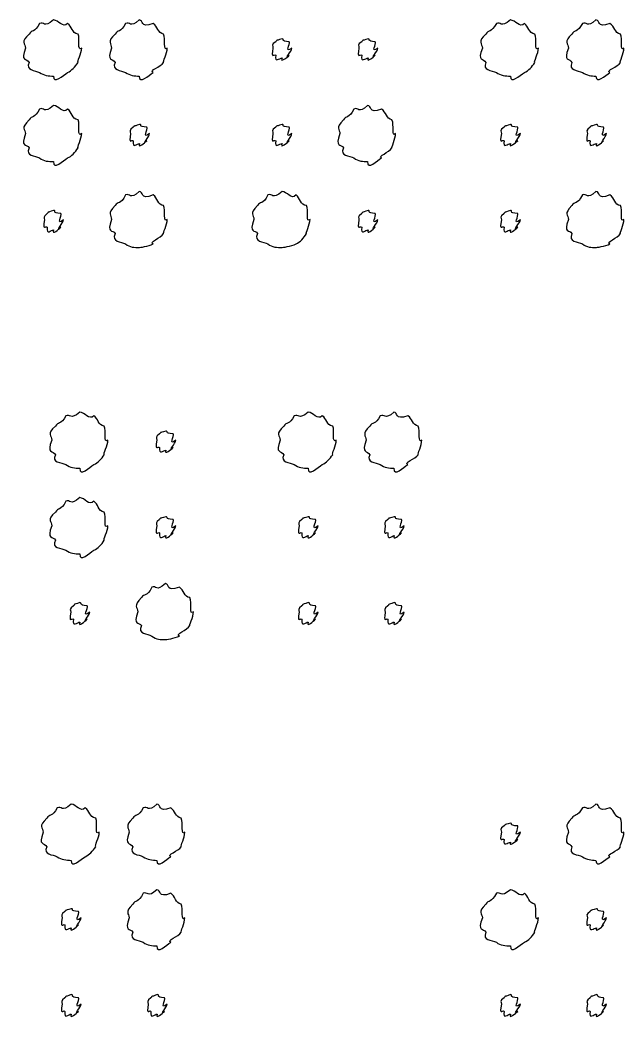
# Model space of a CAD drawing. Header units: millimetres. Extents: x -178 to -32, y 41 to 266.
# Drawn here: x -53.31 to -45.95, y 156.03 to 168.22 of the extents above; entities that cross this region are included whole.
import ezdxf

# ---------------------------------------------------------------- set-up
doc = ezdxf.new("R2010")
doc.units = ezdxf.units.MM
doc.layers.get('0').update_dxf_attribs({"linetype": 'CONTINUOUS'})

msp = doc.modelspace()

# ---------------------------------------------------------------- linework, layer by layer
at = {"color": 0}
for p, q in [((-52.8997, 168.22), (-52.8997, 168.22)), ((-51.858, 168.22), (-51.858, 168.22)), ((-47.335, 168.22), (-47.335, 168.22)), ((-46.2933, 168.22), (-46.2933, 168.22)), ((-50.1174, 167.989), (-50.1174, 167.989)), ((-49.07, 167.989), (-49.07, 167.989)), ((-52.8997, 167.178), (-52.8997, 167.178)), ((-49.0756, 167.178), (-49.0756, 167.178)), ((-51.8523, 166.946), (-51.8523, 166.946)), ((-50.1174, 166.946), (-50.1174, 166.946)), ((-47.335, 166.946), (-47.335, 166.946)), ((-46.288, 166.946), (-46.288, 166.946)), ((-51.858, 166.131), (-51.858, 166.131)), ((-50.1174, 166.131), (-50.1174, 166.131)), ((-46.2933, 166.131), (-46.2933, 166.131)), ((-52.8997, 165.899), (-52.8997, 165.899)), ((-49.07, 165.899), (-49.07, 165.899)), ((-47.335, 165.899), (-47.335, 165.899)), ((-52.5801, 163.439), (-52.5801, 163.439)), ((-49.7978, 163.439), (-49.7978, 163.439)), ((-48.756, 163.439), (-48.756, 163.439)), ((-51.5327, 163.208), (-51.5327, 163.208)), ((-52.5801, 162.398), (-52.5801, 162.398)), ((-51.5327, 162.166), (-51.5327, 162.166)), ((-49.7978, 162.166), (-49.7978, 162.166)), ((-48.7504, 162.166), (-48.7504, 162.166)), ((-51.5384, 161.35), (-51.5384, 161.35)), ((-52.5801, 161.119), (-52.5801, 161.119)), ((-49.7978, 161.119), (-49.7978, 161.119)), ((-48.7504, 161.119), (-48.7504, 161.119)), ((-52.6849, 158.66), (-52.6849, 158.66)), ((-51.6428, 158.66), (-51.6428, 158.66)), ((-46.2933, 158.66), (-46.2933, 158.66)), ((-47.335, 158.429), (-47.335, 158.429)), ((-51.6428, 157.619), (-51.6428, 157.619)), ((-47.335, 157.619), (-47.335, 157.619)), ((-52.6849, 157.387), (-52.6849, 157.387)), ((-46.288, 157.387), (-46.288, 157.387)), ((-52.6849, 156.34), (-52.6849, 156.34)), ((-51.6375, 156.34), (-51.6375, 156.34)), ((-47.335, 156.34), (-47.335, 156.34)), ((-46.288, 156.34), (-46.288, 156.34))]:
    msp.add_line(p, q, dxfattribs=at)
for points in [[(-52.8997, 168.22), (-53.0225, 168.118), (-53.0154, 168.205), (-53.0705, 168.176)], [(-52.729, 168.176), (-52.7868, 168.118), (-52.8405, 168.22), (-52.8997, 168.22)], [(-51.858, 168.22), (-51.9709, 168.118), (-51.968, 168.205), (-52.0234, 168.176)], [(-51.6869, 168.176), (-51.858, 168.118), (-51.7987, 168.22), (-51.858, 168.22)], [(-47.335, 168.22), (-47.4578, 168.118), (-47.4511, 168.205), (-47.5061, 168.176)], [(-47.1643, 168.176), (-47.2221, 168.118), (-47.2757, 168.22), (-47.335, 168.22)], [(-46.2933, 168.22), (-46.4065, 168.118), (-46.4037, 168.205), (-46.4587, 168.176)], [(-46.1225, 168.176), (-46.2933, 168.118), (-46.234, 168.22), (-46.2933, 168.22)], [(-53.0705, 168.176), (-53.1326, 168.06), (-53.1671, 168.104), (-53.1975, 168.049)], [(-52.602, 168.049), (-52.6807, 168.06), (-52.6764, 168.146), (-52.729, 168.176)], [(-52.0234, 168.176), (-52.0813, 168.06), (-52.1197, 168.104), (-52.1501, 168.049)], [(-51.5602, 168.049), (-51.629, 168.06), (-51.6319, 168.146), (-51.6869, 168.176)], [(-47.5061, 168.176), (-47.5682, 168.06), (-47.6024, 168.104), (-47.6328, 168.049)], [(-47.0376, 168.049), (-47.1159, 168.06), (-47.1121, 168.146), (-47.1643, 168.176)], [(-46.4587, 168.176), (-46.5166, 168.06), (-46.5554, 168.104), (-46.5854, 168.049)], [(-45.9959, 168.049), (-46.0647, 168.06), (-46.0675, 168.146), (-46.1225, 168.176)], [(-53.1975, 168.049), (-53.309, 167.95), (-53.2416, 167.936), (-53.2416, 167.878)], [(-52.5579, 167.878), (-52.6186, 167.831), (-52.5717, 167.994), (-52.602, 168.049)], [(-52.1501, 168.049), (-52.2577, 167.95), (-52.1942, 167.936), (-52.1942, 167.878)], [(-51.5161, 167.878), (-51.5712, 167.831), (-51.5299, 167.994), (-51.5602, 168.049)], [(-50.1174, 167.989), (-50.2112, 167.963), (-50.1724, 167.977), (-50.1946, 167.955)], [(-50.0292, 167.955), (-50.1449, 167.963), (-50.0803, 167.989), (-50.1174, 167.989)], [(-49.07, 167.989), (-49.1596, 167.963), (-49.1254, 167.977), (-49.1472, 167.955)], [(-48.9818, 167.955), (-49.0936, 167.963), (-49.0329, 167.989), (-49.07, 167.989)], [(-47.6328, 168.049), (-47.7446, 167.95), (-47.6769, 167.936), (-47.6769, 167.878)], [(-46.9935, 167.878), (-47.0542, 167.831), (-47.0073, 167.994), (-47.0376, 168.049)], [(-46.5854, 168.049), (-46.693, 167.95), (-46.6295, 167.936), (-46.6295, 167.878)], [(-45.9518, 167.878), (-46.0068, 167.831), (-45.9655, 167.994), (-45.9959, 168.049)], [(-53.2416, 167.878), (-53.309, 167.71), (-53.2264, 167.757), (-53.1975, 167.702)], [(-52.602, 167.702), (-52.6186, 167.71), (-52.5579, 167.815), (-52.5579, 167.878)], [(-52.1942, 167.878), (-52.2577, 167.71), (-52.179, 167.757), (-52.1501, 167.702)], [(-51.5602, 167.702), (-51.5712, 167.71), (-51.5161, 167.815), (-51.5161, 167.878)], [(-50.1946, 167.955), (-50.2553, 167.919), (-50.2278, 167.907), (-50.2278, 167.878)], [(-50.2278, 167.878), (-50.2553, 167.736), (-50.2165, 167.812), (-50.1946, 167.79)], [(-49.996, 167.878), (-50.1008, 167.802), (-50.0073, 167.933), (-50.0292, 167.955)], [(-50.0292, 167.79), (-50.1008, 167.736), (-49.996, 167.841), (-49.996, 167.878)], [(-49.1472, 167.955), (-49.2037, 167.919), (-49.1804, 167.907), (-49.1804, 167.878)], [(-49.1804, 167.878), (-49.2037, 167.736), (-49.1695, 167.812), (-49.1472, 167.79)], [(-48.949, 167.878), (-49.0495, 167.802), (-48.9599, 167.933), (-48.9818, 167.955)], [(-48.9818, 167.79), (-49.0495, 167.736), (-48.949, 167.841), (-48.949, 167.878)], [(-47.6769, 167.878), (-47.7446, 167.71), (-47.6617, 167.757), (-47.6328, 167.702)], [(-47.0376, 167.702), (-47.0542, 167.71), (-46.9935, 167.815), (-46.9935, 167.878)], [(-46.6295, 167.878), (-46.693, 167.71), (-46.6143, 167.757), (-46.5854, 167.702)], [(-45.9959, 167.702), (-46.0068, 167.71), (-45.9518, 167.815), (-45.9518, 167.878)], [(-50.1946, 167.79), (-50.2112, 167.692), (-50.1463, 167.757), (-50.1174, 167.757)], [(-50.1174, 167.757), (-50.1449, 167.692), (-50.0514, 167.768), (-50.0292, 167.79)], [(-49.1472, 167.79), (-49.1596, 167.692), (-49.0989, 167.757), (-49.07, 167.757)], [(-49.07, 167.757), (-49.0936, 167.692), (-49.004, 167.768), (-48.9818, 167.79)], [(-53.1975, 167.702), (-53.2497, 167.604), (-53.1259, 167.609), (-53.0705, 167.58)], [(-52.729, 167.58), (-52.6807, 167.604), (-52.6351, 167.65), (-52.602, 167.702)], [(-52.1501, 167.702), (-52.1998, 167.604), (-52.0785, 167.609), (-52.0234, 167.58)], [(-51.6869, 167.58), (-51.7476, 167.604), (-51.5892, 167.65), (-51.5602, 167.702)], [(-47.6328, 167.702), (-47.6853, 167.604), (-47.5611, 167.609), (-47.5061, 167.58)], [(-47.1643, 167.58), (-47.1159, 167.604), (-47.0704, 167.65), (-47.0376, 167.702)], [(-46.5854, 167.702), (-46.6351, 167.604), (-46.5138, 167.609), (-46.4587, 167.58)], [(-46.1225, 167.58), (-46.1832, 167.604), (-46.0248, 167.65), (-45.9959, 167.702)], [(-53.0705, 167.58), (-53.0225, 167.545), (-52.9576, 167.536), (-52.8997, 167.536)], [(-52.8997, 167.536), (-52.9054, 167.428), (-52.784, 167.55), (-52.729, 167.58)], [(-52.0234, 167.58), (-51.9709, 167.545), (-51.913, 167.536), (-51.858, 167.536)], [(-51.858, 167.536), (-51.858, 167.428), (-51.7423, 167.55), (-51.6869, 167.58)], [(-47.5061, 167.58), (-47.4578, 167.545), (-47.3932, 167.536), (-47.335, 167.536)], [(-47.335, 167.536), (-47.3407, 167.428), (-47.2193, 167.55), (-47.1643, 167.58)], [(-46.4587, 167.58), (-46.4065, 167.545), (-46.3487, 167.536), (-46.2933, 167.536)], [(-46.2933, 167.536), (-46.2933, 167.428), (-46.1776, 167.55), (-46.1225, 167.58)], [(-53.0705, 167.134), (-53.1326, 167.013), (-53.1671, 167.06), (-53.1975, 167.002)], [(-52.8997, 167.178), (-53.0225, 167.071), (-53.0154, 167.163), (-53.0705, 167.134)], [(-52.729, 167.134), (-52.7868, 167.071), (-52.8405, 167.178), (-52.8997, 167.178)], [(-52.602, 167.002), (-52.6807, 167.013), (-52.6764, 167.104), (-52.729, 167.134)], [(-49.2411, 167.134), (-49.2989, 167.013), (-49.3374, 167.06), (-49.3677, 167.002)], [(-49.0756, 167.178), (-49.1885, 167.071), (-49.186, 167.163), (-49.2411, 167.134)], [(-48.9049, 167.134), (-49.0756, 167.071), (-49.0164, 167.178), (-49.0756, 167.178)], [(-48.7779, 167.002), (-48.847, 167.013), (-48.8495, 167.104), (-48.9049, 167.134)], [(-53.1975, 167.002), (-53.309, 166.898), (-53.2416, 166.891), (-53.2416, 166.836)], [(-52.5579, 166.836), (-52.6186, 166.781), (-52.5717, 166.946), (-52.602, 167.002)], [(-49.3677, 167.002), (-49.4753, 166.898), (-49.4118, 166.891), (-49.4118, 166.836)], [(-48.7338, 166.836), (-48.7892, 166.781), (-48.7475, 166.946), (-48.7779, 167.002)], [(-51.9296, 166.914), (-51.986, 166.872), (-51.9628, 166.865), (-51.9628, 166.836)], [(-51.8523, 166.946), (-51.9419, 166.916), (-51.9074, 166.936), (-51.9296, 166.914)], [(-51.7641, 166.914), (-51.876, 166.916), (-51.8153, 166.946), (-51.8523, 166.946)], [(-51.731, 166.836), (-51.8319, 166.755), (-51.7423, 166.891), (-51.7641, 166.914)], [(-50.1946, 166.914), (-50.2553, 166.872), (-50.2278, 166.865), (-50.2278, 166.836)], [(-50.1174, 166.946), (-50.2112, 166.916), (-50.1724, 166.936), (-50.1946, 166.914)], [(-50.0292, 166.914), (-50.1449, 166.916), (-50.0803, 166.946), (-50.1174, 166.946)], [(-49.996, 166.836), (-50.1008, 166.755), (-50.0073, 166.891), (-50.0292, 166.914)], [(-47.4123, 166.914), (-47.473, 166.872), (-47.4454, 166.865), (-47.4454, 166.836)], [(-47.335, 166.946), (-47.4289, 166.916), (-47.3904, 166.936), (-47.4123, 166.914)], [(-47.2468, 166.914), (-47.3629, 166.916), (-47.298, 166.946), (-47.335, 166.946)], [(-47.214, 166.836), (-47.3188, 166.755), (-47.2249, 166.891), (-47.2468, 166.914)], [(-46.3649, 166.914), (-46.4217, 166.872), (-46.398, 166.865), (-46.398, 166.836)], [(-46.288, 166.946), (-46.3776, 166.916), (-46.343, 166.936), (-46.3649, 166.914)], [(-46.1998, 166.914), (-46.3113, 166.916), (-46.2506, 166.946), (-46.288, 166.946)], [(-46.1666, 166.836), (-46.2672, 166.755), (-46.1776, 166.891), (-46.1998, 166.914)], [(-53.2416, 166.836), (-53.309, 166.663), (-53.2264, 166.715), (-53.1975, 166.66)], [(-52.602, 166.66), (-52.6186, 166.663), (-52.5579, 166.773), (-52.5579, 166.836)], [(-51.9628, 166.836), (-51.986, 166.689), (-51.9515, 166.77), (-51.9296, 166.748)], [(-51.9296, 166.748), (-51.9419, 166.645), (-51.8813, 166.715), (-51.8523, 166.715)], [(-51.8523, 166.715), (-51.876, 166.645), (-51.7864, 166.726), (-51.7641, 166.748)], [(-51.7641, 166.748), (-51.8319, 166.689), (-51.731, 166.799), (-51.731, 166.836)], [(-50.2278, 166.836), (-50.2553, 166.689), (-50.2165, 166.77), (-50.1946, 166.748)], [(-50.1946, 166.748), (-50.2112, 166.645), (-50.1463, 166.715), (-50.1174, 166.715)], [(-50.1174, 166.715), (-50.1449, 166.645), (-50.0514, 166.726), (-50.0292, 166.748)], [(-50.0292, 166.748), (-50.1008, 166.689), (-49.996, 166.799), (-49.996, 166.836)], [(-49.4118, 166.836), (-49.4753, 166.663), (-49.3967, 166.715), (-49.3677, 166.66)], [(-48.7779, 166.66), (-48.7892, 166.663), (-48.7338, 166.773), (-48.7338, 166.836)], [(-47.4454, 166.836), (-47.473, 166.689), (-47.4345, 166.77), (-47.4123, 166.748)], [(-47.4123, 166.748), (-47.4289, 166.645), (-47.3639, 166.715), (-47.335, 166.715)], [(-47.335, 166.715), (-47.3629, 166.645), (-47.269, 166.726), (-47.2468, 166.748)], [(-47.2468, 166.748), (-47.3188, 166.689), (-47.214, 166.799), (-47.214, 166.836)], [(-46.398, 166.836), (-46.4217, 166.689), (-46.3871, 166.77), (-46.3649, 166.748)], [(-46.3649, 166.748), (-46.3776, 166.645), (-46.3169, 166.715), (-46.288, 166.715)], [(-46.288, 166.715), (-46.3113, 166.645), (-46.2217, 166.726), (-46.1998, 166.748)], [(-46.1998, 166.748), (-46.2672, 166.689), (-46.1666, 166.799), (-46.1666, 166.836)], [(-53.1975, 166.66), (-53.2497, 166.557), (-53.1259, 166.568), (-53.0705, 166.539)], [(-52.729, 166.539), (-52.6807, 166.557), (-52.6351, 166.607), (-52.602, 166.66)], [(-49.3677, 166.66), (-49.4175, 166.557), (-49.2961, 166.568), (-49.2411, 166.539)], [(-48.9049, 166.539), (-48.9656, 166.557), (-48.8068, 166.607), (-48.7779, 166.66)], [(-53.0705, 166.539), (-53.0225, 166.497), (-52.9576, 166.495), (-52.8997, 166.495)], [(-52.8997, 166.495), (-52.9054, 166.38), (-52.784, 166.508), (-52.729, 166.539)], [(-49.2411, 166.539), (-49.1885, 166.497), (-49.1307, 166.495), (-49.0756, 166.495)], [(-49.0756, 166.495), (-49.0756, 166.38), (-48.9599, 166.508), (-48.9049, 166.539)], [(-52.0234, 166.087), (-52.0813, 165.961), (-52.1197, 166.015), (-52.1501, 165.96)], [(-51.858, 166.131), (-51.9709, 166.02), (-51.968, 166.116), (-52.0234, 166.087)], [(-51.6869, 166.087), (-51.858, 166.02), (-51.7987, 166.131), (-51.858, 166.131)], [(-51.5602, 165.96), (-51.629, 165.961), (-51.6319, 166.056), (-51.6869, 166.087)], [(-50.2885, 166.087), (-50.3502, 165.961), (-50.3848, 166.015), (-50.4151, 165.96)], [(-50.1174, 166.131), (-50.2401, 166.02), (-50.2331, 166.116), (-50.2885, 166.087)], [(-49.9466, 166.087), (-50.0045, 166.02), (-50.0581, 166.131), (-50.1174, 166.131)], [(-49.8196, 165.96), (-49.8983, 165.961), (-49.8941, 166.056), (-49.9466, 166.087)], [(-46.4587, 166.087), (-46.5166, 165.961), (-46.5554, 166.015), (-46.5854, 165.96)], [(-46.2933, 166.131), (-46.4065, 166.02), (-46.4037, 166.116), (-46.4587, 166.087)], [(-46.1225, 166.087), (-46.2933, 166.02), (-46.234, 166.131), (-46.2933, 166.131)], [(-45.9959, 165.96), (-46.0647, 165.961), (-46.0675, 166.056), (-46.1225, 166.087)], [(-52.8997, 165.899), (-52.9936, 165.866), (-52.9548, 165.886), (-52.977, 165.861)], [(-52.8115, 165.861), (-52.9272, 165.866), (-52.8623, 165.899), (-52.8997, 165.899)], [(-52.1501, 165.96), (-52.2577, 165.851), (-52.1942, 165.847), (-52.1942, 165.789)], [(-51.5161, 165.789), (-51.5712, 165.734), (-51.5299, 165.905), (-51.5602, 165.96)], [(-50.4151, 165.96), (-50.5266, 165.851), (-50.4592, 165.847), (-50.4592, 165.789)], [(-49.7755, 165.789), (-49.8362, 165.734), (-49.7893, 165.905), (-49.8196, 165.96)], [(-49.07, 165.899), (-49.1596, 165.866), (-49.1254, 165.886), (-49.1472, 165.861)], [(-48.9818, 165.861), (-49.0936, 165.866), (-49.0329, 165.899), (-49.07, 165.899)], [(-47.335, 165.899), (-47.4289, 165.866), (-47.3904, 165.886), (-47.4123, 165.861)], [(-47.2468, 165.861), (-47.3629, 165.866), (-47.298, 165.899), (-47.335, 165.899)], [(-46.5854, 165.96), (-46.693, 165.851), (-46.6295, 165.847), (-46.6295, 165.789)], [(-45.9518, 165.789), (-46.0068, 165.734), (-45.9655, 165.905), (-45.9959, 165.96)], [(-52.977, 165.861), (-53.0377, 165.818), (-53.0098, 165.813), (-53.0098, 165.784)], [(-53.0098, 165.784), (-53.0377, 165.637), (-52.9989, 165.72), (-52.977, 165.695)], [(-52.7784, 165.784), (-52.8832, 165.701), (-52.7893, 165.839), (-52.8115, 165.861)], [(-52.8115, 165.695), (-52.8832, 165.637), (-52.7784, 165.751), (-52.7784, 165.784)], [(-52.1942, 165.789), (-52.2577, 165.613), (-52.179, 165.669), (-52.1501, 165.618)], [(-51.5602, 165.618), (-51.5712, 165.613), (-51.5161, 165.725), (-51.5161, 165.789)], [(-50.4592, 165.789), (-50.5266, 165.613), (-50.444, 165.669), (-50.4151, 165.618)], [(-49.8196, 165.618), (-49.8362, 165.613), (-49.7755, 165.725), (-49.7755, 165.789)], [(-49.1472, 165.861), (-49.2037, 165.818), (-49.1804, 165.813), (-49.1804, 165.784)], [(-49.1804, 165.784), (-49.2037, 165.637), (-49.1695, 165.72), (-49.1472, 165.695)], [(-48.949, 165.784), (-49.0495, 165.701), (-48.9599, 165.839), (-48.9818, 165.861)], [(-48.9818, 165.695), (-49.0495, 165.637), (-48.949, 165.751), (-48.949, 165.784)], [(-47.4123, 165.861), (-47.473, 165.818), (-47.4454, 165.813), (-47.4454, 165.784)], [(-47.4454, 165.784), (-47.473, 165.637), (-47.4345, 165.72), (-47.4123, 165.695)], [(-47.214, 165.784), (-47.3188, 165.701), (-47.2249, 165.839), (-47.2468, 165.861)], [(-47.2468, 165.695), (-47.3188, 165.637), (-47.214, 165.751), (-47.214, 165.784)], [(-46.6295, 165.789), (-46.693, 165.613), (-46.6143, 165.669), (-46.5854, 165.618)], [(-45.9959, 165.618), (-46.0068, 165.613), (-45.9518, 165.725), (-45.9518, 165.789)], [(-52.977, 165.695), (-52.9936, 165.591), (-52.9287, 165.662), (-52.8997, 165.662)], [(-52.8997, 165.662), (-52.9272, 165.591), (-52.8334, 165.673), (-52.8115, 165.695)], [(-49.1472, 165.695), (-49.1596, 165.591), (-49.0989, 165.662), (-49.07, 165.662)], [(-49.07, 165.662), (-49.0936, 165.591), (-49.004, 165.673), (-48.9818, 165.695)], [(-47.4123, 165.695), (-47.4289, 165.591), (-47.3639, 165.662), (-47.335, 165.662)], [(-47.335, 165.662), (-47.3629, 165.591), (-47.269, 165.673), (-47.2468, 165.695)], [(-52.1501, 165.618), (-52.1998, 165.509), (-52.0785, 165.524), (-52.0234, 165.491)], [(-51.6869, 165.491), (-51.7476, 165.509), (-51.5892, 165.566), (-51.5602, 165.618)], [(-50.4151, 165.618), (-50.4673, 165.509), (-50.3435, 165.524), (-50.2885, 165.491)], [(-49.9466, 165.491), (-49.8983, 165.509), (-49.8528, 165.566), (-49.8196, 165.618)], [(-46.5854, 165.618), (-46.6351, 165.509), (-46.5138, 165.524), (-46.4587, 165.491)], [(-46.1225, 165.491), (-46.1832, 165.509), (-46.0248, 165.566), (-45.9959, 165.618)], [(-52.0234, 165.491), (-51.9709, 165.447), (-51.913, 165.447), (-51.858, 165.447)], [(-51.858, 165.447), (-51.858, 165.447), (-51.7423, 165.461), (-51.6869, 165.491)], [(-50.2885, 165.491), (-50.2401, 165.447), (-50.1752, 165.447), (-50.1174, 165.447)], [(-50.1174, 165.447), (-50.123, 165.447), (-50.0017, 165.461), (-49.9466, 165.491)], [(-46.4587, 165.491), (-46.4065, 165.447), (-46.3487, 165.447), (-46.2933, 165.447)], [(-46.2933, 165.447), (-46.2933, 165.447), (-46.1776, 165.461), (-46.1225, 165.491)], [(-52.7509, 163.395), (-52.8129, 163.28), (-52.8472, 163.324), (-52.8775, 163.269)], [(-52.5801, 163.439), (-52.7025, 163.338), (-52.6958, 163.424), (-52.7509, 163.395)], [(-52.409, 163.395), (-52.4669, 163.338), (-52.5209, 163.439), (-52.5801, 163.439)], [(-52.2824, 163.269), (-52.361, 163.28), (-52.3568, 163.365), (-52.409, 163.395)], [(-49.9685, 163.395), (-50.0306, 163.28), (-50.0652, 163.324), (-50.0955, 163.269)], [(-49.7978, 163.439), (-49.9205, 163.338), (-49.9135, 163.424), (-49.9685, 163.395)], [(-49.627, 163.395), (-49.6849, 163.338), (-49.7385, 163.439), (-49.7978, 163.439)], [(-49.5, 163.269), (-49.5787, 163.28), (-49.5745, 163.365), (-49.627, 163.395)], [(-48.9215, 163.395), (-48.9793, 163.28), (-49.0178, 163.324), (-49.0481, 163.269)], [(-48.756, 163.439), (-48.8689, 163.338), (-48.8661, 163.424), (-48.9215, 163.395)], [(-48.5849, 163.395), (-48.756, 163.338), (-48.6967, 163.439), (-48.756, 163.439)], [(-48.4583, 163.269), (-48.5271, 163.28), (-48.5299, 163.365), (-48.5849, 163.395)], [(-52.8775, 163.269), (-52.9893, 163.169), (-52.9216, 163.155), (-52.9216, 163.098)], [(-52.2383, 163.098), (-52.299, 163.051), (-52.252, 163.213), (-52.2824, 163.269)], [(-50.0955, 163.269), (-50.207, 163.169), (-50.1396, 163.155), (-50.1396, 163.098)], [(-49.4559, 163.098), (-49.5166, 163.051), (-49.4697, 163.213), (-49.5, 163.269)], [(-49.0481, 163.269), (-49.1557, 163.169), (-49.0922, 163.155), (-49.0922, 163.098)], [(-48.4142, 163.098), (-48.4692, 163.051), (-48.4279, 163.213), (-48.4583, 163.269)], [(-52.9216, 163.098), (-52.9893, 162.93), (-52.9064, 162.976), (-52.8775, 162.921)], [(-52.2824, 162.921), (-52.299, 162.93), (-52.2383, 163.034), (-52.2383, 163.098)], [(-51.61, 163.175), (-51.6664, 163.139), (-51.6428, 163.127), (-51.6428, 163.098)], [(-51.6428, 163.098), (-51.6664, 162.956), (-51.6319, 163.032), (-51.61, 163.009)], [(-51.5327, 163.208), (-51.6223, 163.183), (-51.5878, 163.197), (-51.61, 163.175)], [(-51.4445, 163.175), (-51.556, 163.183), (-51.4953, 163.208), (-51.5327, 163.208)], [(-51.4114, 163.098), (-51.5119, 163.022), (-51.4223, 163.153), (-51.4445, 163.175)], [(-51.4445, 163.009), (-51.5119, 162.956), (-51.4114, 163.061), (-51.4114, 163.098)], [(-50.1396, 163.098), (-50.207, 162.93), (-50.1244, 162.976), (-50.0955, 162.921)], [(-49.5, 162.921), (-49.5166, 162.93), (-49.4559, 163.034), (-49.4559, 163.098)], [(-49.0922, 163.098), (-49.1557, 162.93), (-49.077, 162.976), (-49.0481, 162.921)], [(-48.4583, 162.921), (-48.4692, 162.93), (-48.4142, 163.034), (-48.4142, 163.098)], [(-51.61, 163.009), (-51.6223, 162.912), (-51.5616, 162.976), (-51.5327, 162.976)], [(-51.5327, 162.976), (-51.556, 162.912), (-51.4664, 162.988), (-51.4445, 163.009)], [(-52.8775, 162.921), (-52.9301, 162.824), (-52.8059, 162.829), (-52.7509, 162.8)], [(-52.409, 162.8), (-52.361, 162.824), (-52.3155, 162.869), (-52.2824, 162.921)], [(-50.0955, 162.921), (-50.1477, 162.824), (-50.0239, 162.829), (-49.9685, 162.8)], [(-49.627, 162.8), (-49.5787, 162.824), (-49.5332, 162.869), (-49.5, 162.921)], [(-49.0481, 162.921), (-49.0978, 162.824), (-48.9765, 162.829), (-48.9215, 162.8)], [(-48.5849, 162.8), (-48.6456, 162.824), (-48.4872, 162.869), (-48.4583, 162.921)], [(-52.7509, 162.8), (-52.7025, 162.764), (-52.638, 162.756), (-52.5801, 162.756)], [(-52.5801, 162.756), (-52.5854, 162.647), (-52.4644, 162.77), (-52.409, 162.8)], [(-49.9685, 162.8), (-49.9205, 162.764), (-49.8556, 162.756), (-49.7978, 162.756)], [(-49.7978, 162.756), (-49.8034, 162.647), (-49.682, 162.77), (-49.627, 162.8)], [(-48.9215, 162.8), (-48.8689, 162.764), (-48.811, 162.756), (-48.756, 162.756)], [(-48.756, 162.756), (-48.756, 162.647), (-48.6403, 162.77), (-48.5849, 162.8)], [(-52.5801, 162.398), (-52.7025, 162.29), (-52.6958, 162.383), (-52.7509, 162.354)], [(-52.409, 162.354), (-52.4669, 162.29), (-52.5209, 162.398), (-52.5801, 162.398)], [(-52.7509, 162.354), (-52.8129, 162.232), (-52.8472, 162.279), (-52.8775, 162.221)], [(-52.2824, 162.221), (-52.361, 162.232), (-52.3568, 162.323), (-52.409, 162.354)], [(-52.8775, 162.221), (-52.9893, 162.118), (-52.9216, 162.111), (-52.9216, 162.056)], [(-52.2383, 162.056), (-52.299, 162.001), (-52.252, 162.166), (-52.2824, 162.221)], [(-51.61, 162.133), (-51.6664, 162.092), (-51.6428, 162.085), (-51.6428, 162.056)], [(-51.5327, 162.166), (-51.6223, 162.136), (-51.5878, 162.155), (-51.61, 162.133)], [(-51.4445, 162.133), (-51.556, 162.136), (-51.4953, 162.166), (-51.5327, 162.166)], [(-51.4114, 162.056), (-51.5119, 161.975), (-51.4223, 162.111), (-51.4445, 162.133)], [(-49.875, 162.133), (-49.9357, 162.092), (-49.9078, 162.085), (-49.9078, 162.056)], [(-49.7978, 162.166), (-49.8916, 162.136), (-49.8528, 162.155), (-49.875, 162.133)], [(-49.7096, 162.133), (-49.8253, 162.136), (-49.7604, 162.166), (-49.7978, 162.166)], [(-49.6764, 162.056), (-49.7812, 161.975), (-49.6873, 162.111), (-49.7096, 162.133)], [(-48.8276, 162.133), (-48.8841, 162.092), (-48.8608, 162.085), (-48.8608, 162.056)], [(-48.7504, 162.166), (-48.84, 162.136), (-48.8054, 162.155), (-48.8276, 162.133)], [(-48.6622, 162.133), (-48.774, 162.136), (-48.7133, 162.166), (-48.7504, 162.166)], [(-48.629, 162.056), (-48.7299, 161.975), (-48.6403, 162.111), (-48.6622, 162.133)], [(-52.9216, 162.056), (-52.9893, 161.882), (-52.9064, 161.935), (-52.8775, 161.879)], [(-52.2824, 161.879), (-52.299, 161.882), (-52.2383, 161.992), (-52.2383, 162.056)], [(-51.6428, 162.056), (-51.6664, 161.908), (-51.6319, 161.99), (-51.61, 161.968)], [(-51.4445, 161.968), (-51.5119, 161.908), (-51.4114, 162.019), (-51.4114, 162.056)], [(-49.9078, 162.056), (-49.9357, 161.908), (-49.8969, 161.99), (-49.875, 161.968)], [(-49.7096, 161.968), (-49.7812, 161.908), (-49.6764, 162.019), (-49.6764, 162.056)], [(-48.8608, 162.056), (-48.8841, 161.908), (-48.8495, 161.99), (-48.8276, 161.968)], [(-48.6622, 161.968), (-48.7299, 161.908), (-48.629, 162.019), (-48.629, 162.056)], [(-52.8775, 161.879), (-52.9301, 161.776), (-52.8059, 161.787), (-52.7509, 161.758)], [(-52.409, 161.758), (-52.361, 161.776), (-52.3155, 161.827), (-52.2824, 161.879)], [(-51.61, 161.968), (-51.6223, 161.864), (-51.5616, 161.935), (-51.5327, 161.935)], [(-51.5327, 161.935), (-51.556, 161.864), (-51.4664, 161.946), (-51.4445, 161.968)], [(-49.875, 161.968), (-49.8916, 161.864), (-49.8267, 161.935), (-49.7978, 161.935)], [(-49.7978, 161.935), (-49.8253, 161.864), (-49.7314, 161.946), (-49.7096, 161.968)], [(-48.8276, 161.968), (-48.84, 161.864), (-48.7793, 161.935), (-48.7504, 161.935)], [(-48.7504, 161.935), (-48.774, 161.864), (-48.6844, 161.946), (-48.6622, 161.968)], [(-52.7509, 161.758), (-52.7025, 161.717), (-52.638, 161.714), (-52.5801, 161.714)], [(-52.5801, 161.714), (-52.5854, 161.6), (-52.4644, 161.728), (-52.409, 161.758)], [(-51.7035, 161.306), (-51.7613, 161.181), (-51.8001, 161.235), (-51.8305, 161.18)], [(-51.5384, 161.35), (-51.6513, 161.24), (-51.6484, 161.335), (-51.7035, 161.306)], [(-51.3673, 161.306), (-51.5384, 161.24), (-51.4791, 161.35), (-51.5384, 161.35)], [(-51.2406, 161.18), (-51.3094, 161.181), (-51.3122, 161.276), (-51.3673, 161.306)], [(-51.8305, 161.18), (-51.9377, 161.071), (-51.8746, 161.066), (-51.8746, 161.008)], [(-51.1965, 161.008), (-51.2516, 160.953), (-51.2103, 161.124), (-51.2406, 161.18)], [(-52.657, 161.08), (-52.7177, 161.037), (-52.6902, 161.032), (-52.6902, 161.003)], [(-52.5801, 161.119), (-52.6736, 161.086), (-52.6351, 161.105), (-52.657, 161.08)], [(-52.4919, 161.08), (-52.6076, 161.086), (-52.5427, 161.119), (-52.5801, 161.119)], [(-52.4588, 161.003), (-52.5635, 160.92), (-52.4697, 161.058), (-52.4919, 161.08)], [(-49.875, 161.08), (-49.9357, 161.037), (-49.9078, 161.032), (-49.9078, 161.003)], [(-49.7978, 161.119), (-49.8916, 161.086), (-49.8528, 161.105), (-49.875, 161.08)], [(-49.7096, 161.08), (-49.8253, 161.086), (-49.7604, 161.119), (-49.7978, 161.119)], [(-49.6764, 161.003), (-49.7812, 160.92), (-49.6873, 161.058), (-49.7096, 161.08)], [(-48.8276, 161.08), (-48.8841, 161.037), (-48.8608, 161.032), (-48.8608, 161.003)], [(-48.7504, 161.119), (-48.84, 161.086), (-48.8054, 161.105), (-48.8276, 161.08)], [(-48.6622, 161.08), (-48.774, 161.086), (-48.7133, 161.119), (-48.7504, 161.119)], [(-48.629, 161.003), (-48.7299, 160.92), (-48.6403, 161.058), (-48.6622, 161.08)], [(-52.6902, 161.003), (-52.7177, 160.857), (-52.6792, 160.94), (-52.657, 160.915)], [(-52.657, 160.915), (-52.6736, 160.81), (-52.609, 160.882), (-52.5801, 160.882)], [(-52.5801, 160.882), (-52.6076, 160.81), (-52.5138, 160.893), (-52.4919, 160.915)], [(-52.4919, 160.915), (-52.5635, 160.857), (-52.4588, 160.97), (-52.4588, 161.003)], [(-51.8746, 161.008), (-51.9377, 160.832), (-51.8594, 160.889), (-51.8305, 160.838)], [(-51.2406, 160.838), (-51.2516, 160.832), (-51.1965, 160.945), (-51.1965, 161.008)], [(-49.9078, 161.003), (-49.9357, 160.857), (-49.8969, 160.94), (-49.875, 160.915)], [(-49.875, 160.915), (-49.8916, 160.81), (-49.8267, 160.882), (-49.7978, 160.882)], [(-49.7978, 160.882), (-49.8253, 160.81), (-49.7314, 160.893), (-49.7096, 160.915)], [(-49.7096, 160.915), (-49.7812, 160.857), (-49.6764, 160.97), (-49.6764, 161.003)], [(-48.8608, 161.003), (-48.8841, 160.857), (-48.8495, 160.94), (-48.8276, 160.915)], [(-48.8276, 160.915), (-48.84, 160.81), (-48.7793, 160.882), (-48.7504, 160.882)], [(-48.7504, 160.882), (-48.774, 160.81), (-48.6844, 160.893), (-48.6622, 160.915)], [(-48.6622, 160.915), (-48.7299, 160.857), (-48.629, 160.97), (-48.629, 161.003)], [(-51.8305, 160.838), (-51.8799, 160.729), (-51.7589, 160.744), (-51.7035, 160.711)], [(-51.3673, 160.711), (-51.4279, 160.729), (-51.2695, 160.786), (-51.2406, 160.838)], [(-51.7035, 160.711), (-51.6513, 160.667), (-51.5934, 160.667), (-51.5384, 160.667)], [(-51.5384, 160.667), (-51.5384, 160.667), (-51.4223, 160.681), (-51.3673, 160.711)], [(-52.8556, 158.616), (-52.9177, 158.501), (-52.9519, 158.545), (-52.9823, 158.49)], [(-52.6849, 158.66), (-52.8073, 158.558), (-52.8006, 158.645), (-52.8556, 158.616)], [(-52.5138, 158.616), (-52.5717, 158.558), (-52.6256, 158.66), (-52.6849, 158.66)], [(-52.3871, 158.49), (-52.4655, 158.501), (-52.4616, 158.586), (-52.5138, 158.616)], [(-51.8082, 158.616), (-51.8661, 158.501), (-51.9049, 158.545), (-51.9352, 158.49)], [(-51.6428, 158.66), (-51.756, 158.558), (-51.7532, 158.645), (-51.8082, 158.616)], [(-51.472, 158.616), (-51.6428, 158.558), (-51.5835, 158.66), (-51.6428, 158.66)], [(-51.3454, 158.49), (-51.4142, 158.501), (-51.417, 158.586), (-51.472, 158.616)], [(-46.4587, 158.616), (-46.5166, 158.501), (-46.5554, 158.545), (-46.5854, 158.49)], [(-46.2933, 158.66), (-46.4065, 158.558), (-46.4037, 158.645), (-46.4587, 158.616)], [(-46.1225, 158.616), (-46.2933, 158.558), (-46.234, 158.66), (-46.2933, 158.66)], [(-45.9959, 158.49), (-46.0647, 158.501), (-46.0675, 158.586), (-46.1225, 158.616)], [(-52.9823, 158.49), (-53.0941, 158.39), (-53.0264, 158.376), (-53.0264, 158.319)], [(-52.343, 158.319), (-52.4037, 158.272), (-52.3568, 158.434), (-52.3871, 158.49)], [(-51.9352, 158.49), (-52.0425, 158.39), (-51.9793, 158.376), (-51.9793, 158.319)], [(-51.3013, 158.319), (-51.3563, 158.272), (-51.3151, 158.434), (-51.3454, 158.49)], [(-46.5854, 158.49), (-46.693, 158.39), (-46.6295, 158.376), (-46.6295, 158.319)], [(-45.9518, 158.319), (-46.0068, 158.272), (-45.9655, 158.434), (-45.9959, 158.49)], [(-47.4123, 158.396), (-47.473, 158.36), (-47.4454, 158.347), (-47.4454, 158.319)], [(-47.335, 158.429), (-47.4289, 158.404), (-47.3904, 158.418), (-47.4123, 158.396)], [(-47.2468, 158.396), (-47.3629, 158.404), (-47.298, 158.429), (-47.335, 158.429)], [(-47.214, 158.319), (-47.3188, 158.243), (-47.2249, 158.374), (-47.2468, 158.396)], [(-53.0264, 158.319), (-53.0941, 158.151), (-53.0112, 158.198), (-52.9823, 158.142)], [(-52.3871, 158.142), (-52.4037, 158.151), (-52.343, 158.255), (-52.343, 158.319)], [(-51.9793, 158.319), (-52.0425, 158.151), (-51.9642, 158.198), (-51.9352, 158.142)], [(-51.3454, 158.142), (-51.3563, 158.151), (-51.3013, 158.255), (-51.3013, 158.319)], [(-47.4454, 158.319), (-47.473, 158.177), (-47.4345, 158.253), (-47.4123, 158.23)], [(-47.4123, 158.23), (-47.4289, 158.133), (-47.3639, 158.198), (-47.335, 158.198)], [(-47.335, 158.198), (-47.3629, 158.133), (-47.269, 158.208), (-47.2468, 158.23)], [(-47.2468, 158.23), (-47.3188, 158.177), (-47.214, 158.282), (-47.214, 158.319)], [(-46.6295, 158.319), (-46.693, 158.151), (-46.6143, 158.198), (-46.5854, 158.142)], [(-45.9959, 158.142), (-46.0068, 158.151), (-45.9518, 158.255), (-45.9518, 158.319)], [(-52.9823, 158.142), (-53.0348, 158.044), (-52.9107, 158.05), (-52.8556, 158.021)], [(-52.5138, 158.021), (-52.4655, 158.044), (-52.4203, 158.09), (-52.3871, 158.142)], [(-51.9352, 158.142), (-51.9846, 158.044), (-51.8633, 158.05), (-51.8082, 158.021)], [(-51.472, 158.021), (-51.5327, 158.044), (-51.3743, 158.09), (-51.3454, 158.142)], [(-46.5854, 158.142), (-46.6351, 158.044), (-46.5138, 158.05), (-46.4587, 158.021)], [(-46.1225, 158.021), (-46.1832, 158.044), (-46.0248, 158.09), (-45.9959, 158.142)], [(-52.8556, 158.021), (-52.8073, 157.985), (-52.7427, 157.977), (-52.6849, 157.977)], [(-52.6849, 157.977), (-52.6902, 157.868), (-52.5688, 157.991), (-52.5138, 158.021)], [(-51.8082, 158.021), (-51.756, 157.985), (-51.6982, 157.977), (-51.6428, 157.977)], [(-51.6428, 157.977), (-51.6428, 157.868), (-51.5271, 157.991), (-51.472, 158.021)], [(-46.4587, 158.021), (-46.4065, 157.985), (-46.3487, 157.977), (-46.2933, 157.977)], [(-46.2933, 157.977), (-46.2933, 157.868), (-46.1776, 157.991), (-46.1225, 158.021)], [(-51.6428, 157.619), (-51.756, 157.511), (-51.7532, 157.603), (-51.8082, 157.575)], [(-51.472, 157.575), (-51.6428, 157.511), (-51.5835, 157.619), (-51.6428, 157.619)], [(-47.335, 157.619), (-47.4578, 157.511), (-47.4511, 157.603), (-47.5061, 157.575)], [(-47.1643, 157.575), (-47.2221, 157.511), (-47.2757, 157.619), (-47.335, 157.619)], [(-51.8082, 157.575), (-51.8661, 157.453), (-51.9049, 157.5), (-51.9352, 157.442)], [(-51.3454, 157.442), (-51.4142, 157.453), (-51.417, 157.544), (-51.472, 157.575)], [(-47.5061, 157.575), (-47.5682, 157.453), (-47.6024, 157.5), (-47.6328, 157.442)], [(-47.0376, 157.442), (-47.1159, 157.453), (-47.1121, 157.544), (-47.1643, 157.575)], [(-52.6849, 157.387), (-52.7784, 157.357), (-52.7399, 157.376), (-52.7618, 157.354)], [(-52.5967, 157.354), (-52.7124, 157.357), (-52.6475, 157.387), (-52.6849, 157.387)], [(-51.9352, 157.442), (-52.0425, 157.339), (-51.9793, 157.332), (-51.9793, 157.277)], [(-51.3013, 157.277), (-51.3563, 157.222), (-51.3151, 157.387), (-51.3454, 157.442)], [(-47.6328, 157.442), (-47.7446, 157.339), (-47.6769, 157.332), (-47.6769, 157.277)], [(-46.9935, 157.277), (-47.0542, 157.222), (-47.0073, 157.387), (-47.0376, 157.442)], [(-46.288, 157.387), (-46.3776, 157.357), (-46.343, 157.376), (-46.3649, 157.354)], [(-46.1998, 157.354), (-46.3113, 157.357), (-46.2506, 157.387), (-46.288, 157.387)], [(-52.7618, 157.354), (-52.8225, 157.313), (-52.795, 157.306), (-52.795, 157.277)], [(-52.795, 157.277), (-52.8225, 157.129), (-52.784, 157.211), (-52.7618, 157.189)], [(-52.5635, 157.277), (-52.6683, 157.196), (-52.5745, 157.332), (-52.5967, 157.354)], [(-52.5967, 157.189), (-52.6683, 157.129), (-52.5635, 157.24), (-52.5635, 157.277)], [(-51.9793, 157.277), (-52.0425, 157.103), (-51.9642, 157.155), (-51.9352, 157.1)], [(-51.3454, 157.1), (-51.3563, 157.103), (-51.3013, 157.214), (-51.3013, 157.277)], [(-47.6769, 157.277), (-47.7446, 157.103), (-47.6617, 157.155), (-47.6328, 157.1)], [(-47.0376, 157.1), (-47.0542, 157.103), (-46.9935, 157.214), (-46.9935, 157.277)], [(-46.3649, 157.354), (-46.4217, 157.313), (-46.398, 157.306), (-46.398, 157.277)], [(-46.398, 157.277), (-46.4217, 157.129), (-46.3871, 157.211), (-46.3649, 157.189)], [(-46.1666, 157.277), (-46.2672, 157.196), (-46.1776, 157.332), (-46.1998, 157.354)], [(-46.1998, 157.189), (-46.2672, 157.129), (-46.1666, 157.24), (-46.1666, 157.277)], [(-52.7618, 157.189), (-52.7784, 157.085), (-52.7138, 157.155), (-52.6849, 157.155)], [(-52.6849, 157.155), (-52.7124, 157.085), (-52.6186, 157.167), (-52.5967, 157.189)], [(-46.3649, 157.189), (-46.3776, 157.085), (-46.3169, 157.155), (-46.288, 157.155)], [(-46.288, 157.155), (-46.3113, 157.085), (-46.2217, 157.167), (-46.1998, 157.189)], [(-51.9352, 157.1), (-51.9846, 156.997), (-51.8633, 157.008), (-51.8082, 156.979)], [(-51.472, 156.979), (-51.5327, 156.997), (-51.3743, 157.048), (-51.3454, 157.1)], [(-47.6328, 157.1), (-47.6853, 156.997), (-47.5611, 157.008), (-47.5061, 156.979)], [(-47.1643, 156.979), (-47.1159, 156.997), (-47.0704, 157.048), (-47.0376, 157.1)], [(-51.8082, 156.979), (-51.756, 156.938), (-51.6982, 156.935), (-51.6428, 156.935)], [(-51.6428, 156.935), (-51.6428, 156.821), (-51.5271, 156.949), (-51.472, 156.979)], [(-47.5061, 156.979), (-47.4578, 156.938), (-47.3932, 156.935), (-47.335, 156.935)], [(-47.335, 156.935), (-47.3407, 156.821), (-47.2193, 156.949), (-47.1643, 156.979)], [(-52.7618, 156.301), (-52.8225, 156.259), (-52.795, 156.253), (-52.795, 156.224)], [(-52.6849, 156.34), (-52.7784, 156.307), (-52.7399, 156.326), (-52.7618, 156.301)], [(-52.5967, 156.301), (-52.7124, 156.307), (-52.6475, 156.34), (-52.6849, 156.34)], [(-52.5635, 156.224), (-52.6683, 156.141), (-52.5745, 156.279), (-52.5967, 156.301)], [(-51.7148, 156.301), (-51.7712, 156.259), (-51.7476, 156.253), (-51.7476, 156.224)], [(-51.6375, 156.34), (-51.7271, 156.307), (-51.6925, 156.326), (-51.7148, 156.301)], [(-51.5493, 156.301), (-51.6608, 156.307), (-51.6001, 156.34), (-51.6375, 156.34)], [(-51.5161, 156.224), (-51.6167, 156.141), (-51.5271, 156.279), (-51.5493, 156.301)], [(-47.4123, 156.301), (-47.473, 156.259), (-47.4454, 156.253), (-47.4454, 156.224)], [(-47.335, 156.34), (-47.4289, 156.307), (-47.3904, 156.326), (-47.4123, 156.301)], [(-47.2468, 156.301), (-47.3629, 156.307), (-47.298, 156.34), (-47.335, 156.34)], [(-47.214, 156.224), (-47.3188, 156.141), (-47.2249, 156.279), (-47.2468, 156.301)], [(-46.3649, 156.301), (-46.4217, 156.259), (-46.398, 156.253), (-46.398, 156.224)], [(-46.288, 156.34), (-46.3776, 156.307), (-46.343, 156.326), (-46.3649, 156.301)], [(-46.1998, 156.301), (-46.3113, 156.307), (-46.2506, 156.34), (-46.288, 156.34)], [(-46.1666, 156.224), (-46.2672, 156.141), (-46.1776, 156.279), (-46.1998, 156.301)], [(-52.795, 156.224), (-52.8225, 156.078), (-52.784, 156.161), (-52.7618, 156.136)], [(-52.5967, 156.136), (-52.6683, 156.078), (-52.5635, 156.191), (-52.5635, 156.224)], [(-51.7476, 156.224), (-51.7712, 156.078), (-51.7366, 156.161), (-51.7148, 156.136)], [(-51.5493, 156.136), (-51.6167, 156.078), (-51.5161, 156.191), (-51.5161, 156.224)], [(-47.4454, 156.224), (-47.473, 156.078), (-47.4345, 156.161), (-47.4123, 156.136)], [(-47.2468, 156.136), (-47.3188, 156.078), (-47.214, 156.191), (-47.214, 156.224)], [(-46.398, 156.224), (-46.4217, 156.078), (-46.3871, 156.161), (-46.3649, 156.136)], [(-46.1998, 156.136), (-46.2672, 156.078), (-46.1666, 156.191), (-46.1666, 156.224)], [(-52.7618, 156.136), (-52.7784, 156.031), (-52.7138, 156.103), (-52.6849, 156.103)], [(-52.6849, 156.103), (-52.7124, 156.031), (-52.6186, 156.114), (-52.5967, 156.136)], [(-51.7148, 156.136), (-51.7271, 156.031), (-51.6664, 156.103), (-51.6375, 156.103)], [(-51.6375, 156.103), (-51.6608, 156.031), (-51.5712, 156.114), (-51.5493, 156.136)], [(-47.4123, 156.136), (-47.4289, 156.031), (-47.3639, 156.103), (-47.335, 156.103)], [(-47.335, 156.103), (-47.3629, 156.031), (-47.269, 156.114), (-47.2468, 156.136)], [(-46.3649, 156.136), (-46.3776, 156.031), (-46.3169, 156.103), (-46.288, 156.103)], [(-46.288, 156.103), (-46.3113, 156.031), (-46.2217, 156.114), (-46.1998, 156.136)]]:
    msp.add_open_spline(points, degree=3, dxfattribs=at)

doc.saveas('drawing.dxf')
